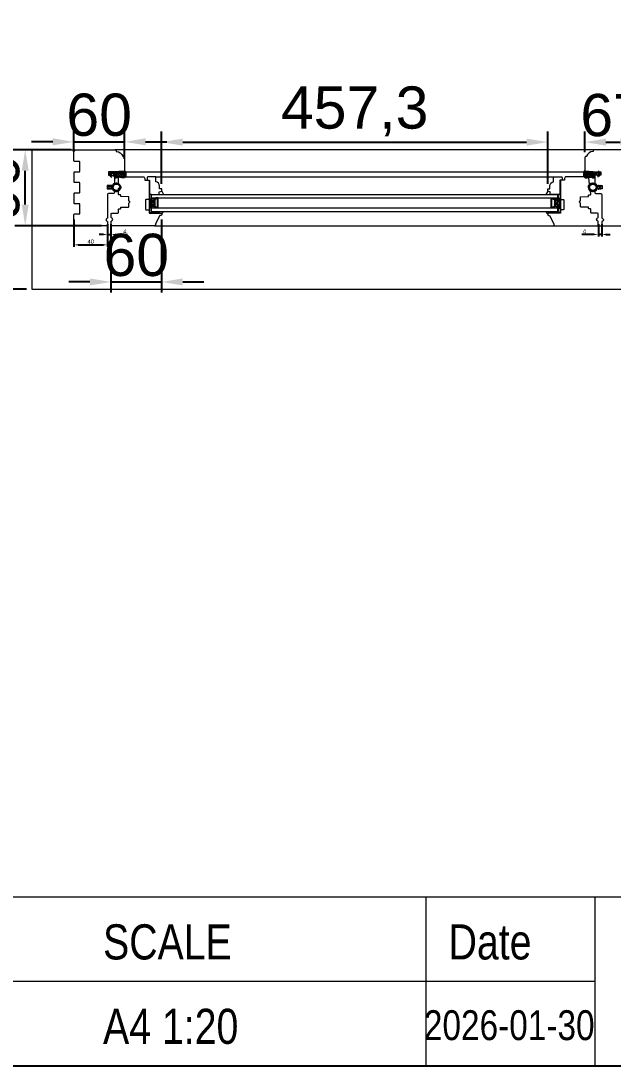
# Model space of a CAD drawing. Header units: millimetres. Extents: x 0 to 182016, y 11 to 3710.
# Drawn here: x 178362 to 179064, y 11 to 1249 of the extents above; entities that cross this region are included whole.
import ezdxf

# ---------------------------------------------------------------- set-up
doc = ezdxf.new("R2010")
doc.units = ezdxf.units.MM
for name, color, linetype, lineweight in [('Matmenys', 10, 'Continuous', 20), ('OTHER', 251, 'Continuous', 13), ('Stakta', 7, 'Continuous', 25), ('Testinės profilio linijos', 7, 'Continuous', 5)]:
    doc.layers.add(name, color=color, linetype=linetype, lineweight=lineweight)
doc.styles.get("Standard").update_dxf_attribs({"font": 'arial.ttf'})
doc.dimstyles.new('2', dxfattribs={"dimscale": 2, "dimtxt": 2.5, "dimasz": 2.5, "dimexe": 1.25, "dimexo": 0.625, "dimtad": 1, "dimtxsty": 'Standard', "dimcen": 2.5, "dimadec": 0, "dimazin": 0, "dimtfac": 1, "dimtmove": 0, "dimatfit": 3, "dimfxl": 1, "dimarcsym": 0})
doc.dimstyles.new('Padidinti matmenys', dxfattribs={"dimscale": 10, "dimtxt": 5, "dimasz": 2.5, "dimexe": 1.25, "dimexo": 0.625, "dimtad": 1, "dimdec": 1, "dimtxsty": 'Standard', "dimcen": 2.5, "dimadec": 0, "dimazin": 0, "dimtfac": 1, "dimtdec": 1, "dimtmove": 0, "dimatfit": 3, "dimfxl": 1, "dimarcsym": 0})

# ---------------------------------------------------------------- blocks, each defined once
blk = doc.blocks.new('Date')
at = {"lineweight": 0, "width": 0.8}
blk.add_text('2026-01-30', height=35.38, dxfattribs=at).set_placement((4937.1, 20113.7))
blk = doc.blocks.new('*D1563')
at = {"layer": 'Defpoints', "color": 0, "transparency": 16777216}
for p in [(178425.1, 1014.8), (178465.1, 1009.3), (178465.1, 983.6)]:
    blk.add_point(p, dxfattribs=at)
at = {"layer": 'Matmenys', "color": 0, "lineweight": -2, "transparency": 16777216}
for p, q in [((178425.1, 1013.5), (178425.1, 981.1)), ((178465.1, 1008), (178465.1, 981.1)), ((178430.1, 983.6), (178460.1, 983.6))]:
    blk.add_line(p, q, dxfattribs=at)
at = {"layer": 'Matmenys', "color": 0, "transparency": 16777216}
for points in [[(178430.1, 984.4), (178430.1, 982.8), (178425.1, 983.6)], [(178460.1, 984.4), (178460.1, 982.8), (178465.1, 983.6)]]:
    blk.add_solid(points, dxfattribs=at)
at = {"layer": 'Matmenys', "color": 0, "lineweight": 5, "transparency": 16777216, "insert": (178445.1, 987.4), "char_height": 5, "attachment_point": 5}
blk.add_mtext('40', dxfattribs=at)
blk = doc.blocks.new('*D1564')
at = {"color": 0, "lineweight": -2, "transparency": 16777216}
for p, q in [((178425.1, 1094), (178425.1, 1118.1)), ((178485.1, 1085.5), (178485.1, 1118.1)), ((178400.1, 1105.6), (178375.1, 1105.6)), ((178425.1, 1105.6), (178485.1, 1105.6)), ((178510.1, 1105.6), (178535.1, 1105.6))]:
    blk.add_line(p, q, dxfattribs=at)
at = {"color": 0, "transparency": 16777216}
for points in [[(178400.1, 1109.8), (178400.1, 1101.5), (178425.1, 1105.6)], [(178510.1, 1109.8), (178510.1, 1101.5), (178485.1, 1105.6)]]:
    blk.add_solid(points, dxfattribs=at)
at = {"layer": 'Defpoints', "color": 0, "transparency": 16777216}
for p in [(178485.1, 1105.6), (178425.1, 1087.8), (178485.1, 1079.3)]:
    blk.add_point(p, dxfattribs=at)
at = {"color": 0, "lineweight": 5, "transparency": 16777216, "insert": (178455.1, 1137.4), "char_height": 50, "attachment_point": 5}
blk.add_mtext('60', dxfattribs=at)
blk = doc.blocks.new('*D1565')
at = {"color": 0, "lineweight": -2, "transparency": 16777216}
for p, q in [((178469.1, 1003.3), (178469.1, 927.2)), ((178529.1, 1013.5), (178529.1, 927.2)), ((178444.1, 939.7), (178419.1, 939.7)), ((178469.1, 939.7), (178529.1, 939.7)), ((178554.1, 939.7), (178579.1, 939.7))]:
    blk.add_line(p, q, dxfattribs=at)
at = {"color": 0, "transparency": 16777216}
for points in [[(178444.1, 943.8), (178444.1, 935.5), (178469.1, 939.7)], [(178554.1, 943.8), (178554.1, 935.5), (178529.1, 939.7)]]:
    blk.add_solid(points, dxfattribs=at)
at = {"layer": 'Defpoints', "color": 0, "transparency": 16777216}
for p in [(178529.1, 1019.8), (178469.1, 1009.5), (178529.1, 939.7)]:
    blk.add_point(p, dxfattribs=at)
at = {"color": 0, "lineweight": 5, "transparency": 16777216, "insert": (178499.1, 971.4), "char_height": 50, "attachment_point": 5}
blk.add_mtext('60', dxfattribs=at)
blk = doc.blocks.new('*D1566')
at = {"color": 0, "lineweight": -2, "transparency": 16777216}
for p, q in [((178421.9, 1096.3), (178355, 1096.3)), ((178367.5, 1031.3), (178367.5, 1071.3)), ((178457.9, 1006.3), (178355, 1006.3))]:
    blk.add_line(p, q, dxfattribs=at)
at = {"color": 0, "transparency": 16777216}
for points in [[(178363.4, 1071.3), (178371.7, 1071.3), (178367.5, 1096.3)], [(178363.4, 1031.3), (178371.7, 1031.3), (178367.5, 1006.3)]]:
    blk.add_solid(points, dxfattribs=at)
at = {"layer": 'Defpoints', "color": 0, "transparency": 16777216}
for p in [(178367.5, 1096.3), (178428.1, 1096.3), (178464.1, 1006.3)]:
    blk.add_point(p, dxfattribs=at)
at = {"color": 0, "lineweight": 5, "transparency": 16777216, "insert": (178335.8, 1051.3), "char_height": 50, "attachment_point": 5, "rotation": 90}
blk.add_mtext('90', dxfattribs=at)
blk = doc.blocks.new('*D1567')
at = {"layer": 'Defpoints', "color": 0, "transparency": 16777216}
for p in [(178465.1, 1009.3), (178469.1, 1009.5), (178469.1, 995.9)]:
    blk.add_point(p, dxfattribs=at)
at = {"layer": 'Matmenys', "color": 0, "lineweight": -2, "transparency": 16777216}
for p, q in [((178465.1, 1008), (178465.1, 993.4)), ((178469.1, 1008.3), (178469.1, 993.4)), ((178460.1, 995.9), (178455.1, 995.9)), ((178465.1, 995.9), (178469.1, 995.9)), ((178474.1, 995.9), (178488.5, 995.9))]:
    blk.add_line(p, q, dxfattribs=at)
at = {"layer": 'Matmenys', "color": 0, "transparency": 16777216}
for points in [[(178460.1, 996.7), (178460.1, 995), (178465.1, 995.9)], [(178474.1, 996.7), (178474.1, 995), (178469.1, 995.9)]]:
    blk.add_solid(points, dxfattribs=at)
at = {"layer": 'Matmenys', "color": 0, "lineweight": 5, "transparency": 16777216, "insert": (178485.6, 999.6), "char_height": 5, "attachment_point": 5}
blk.add_mtext('4', dxfattribs=at)
blk = doc.blocks.new('*D2014')
at = {"color": 0, "lineweight": -2, "transparency": 16777216}
for p, q in [((178368.9, 1096.3), (178288.1, 1096.3)), ((178300.6, 1071.3), (178300.6, 956.3)), ((178368.9, 931.3), (178288.1, 931.3))]:
    blk.add_line(p, q, dxfattribs=at)
at = {"color": 0, "transparency": 16777216}
for points in [[(178296.5, 1071.3), (178304.8, 1071.3), (178300.6, 1096.3)], [(178296.5, 956.3), (178304.8, 956.3), (178300.6, 931.3)]]:
    blk.add_solid(points, dxfattribs=at)
at = {"layer": 'Defpoints', "color": 0, "transparency": 16777216}
for p in [(178375.1, 1096.3), (178300.6, 931.3), (178375.1, 931.3)]:
    blk.add_point(p, dxfattribs=at)
at = {"color": 0, "lineweight": 5, "transparency": 16777216, "insert": (178268.9, 1013.8), "char_height": 50, "attachment_point": 5, "rotation": 90}
blk.add_mtext('165', dxfattribs=at)
blk = doc.blocks.new('*D1457')
at = {"layer": 'Defpoints', "color": 0, "transparency": 16777216}
for p in [(179046.5, 1009.3), (179050.5, 1009.3), (179050.5, 995.9)]:
    blk.add_point(p, dxfattribs=at)
at = {"layer": 'Matmenys', "color": 0, "lineweight": -2, "transparency": 16777216}
for p, q in [((179046.5, 1008), (179046.5, 993.4)), ((179050.5, 1008), (179050.5, 993.4)), ((179041.5, 995.9), (179027.1, 995.9)), ((179050.5, 995.9), (179046.5, 995.9)), ((179055.5, 995.9), (179060.5, 995.9))]:
    blk.add_line(p, q, dxfattribs=at)
at = {"layer": 'Matmenys', "color": 0, "transparency": 16777216}
for points in [[(179041.5, 996.8), (179041.5, 995.1), (179046.5, 995.9)], [(179055.5, 996.8), (179055.5, 995.1), (179050.5, 995.9)]]:
    blk.add_solid(points, dxfattribs=at)
at = {"layer": 'Matmenys', "color": 0, "transparency": 16777216, "insert": (179030, 999.7), "char_height": 5, "attachment_point": 5}
blk.add_mtext('4', dxfattribs=at)
blk = doc.blocks.new('*D1468')
at = {"color": 0, "lineweight": -2, "transparency": 16777216}
for p, q in [((178529.1, 1056), (178529.1, 1117.8)), ((178986.5, 1056), (178986.5, 1117.8)), ((178554.1, 1105.3), (178961.5, 1105.3))]:
    blk.add_line(p, q, dxfattribs=at)
at = {"color": 0, "transparency": 16777216}
for points in [[(178554.1, 1109.4), (178554.1, 1101.1), (178529.1, 1105.3)], [(178961.5, 1109.4), (178961.5, 1101.1), (178986.5, 1105.3)]]:
    blk.add_solid(points, dxfattribs=at)
at = {"layer": 'Defpoints', "color": 0, "transparency": 16777216}
for p in [(178986.5, 1105.3), (178529.1, 1049.8), (178986.5, 1049.8)]:
    blk.add_point(p, dxfattribs=at)
at = {"color": 0, "lineweight": 5, "transparency": 16777216, "insert": (178757.8, 1141.6), "char_height": 50, "attachment_point": 5}
blk.add_mtext('457,3', dxfattribs=at)
blk = doc.blocks.new('*D2016')
at = {"color": 0, "lineweight": -2, "transparency": 16777216}
for p, q in [((179030.5, 1093.5), (179030.5, 1117.8)), ((179097.5, 1093.5), (179097.5, 1117.8)), ((179055.5, 1105.3), (179072.5, 1105.3))]:
    blk.add_line(p, q, dxfattribs=at)
at = {"color": 0, "transparency": 16777216}
for points in [[(179055.5, 1109.4), (179055.5, 1101.1), (179030.5, 1105.3)], [(179072.5, 1109.4), (179072.5, 1101.1), (179097.5, 1105.3)]]:
    blk.add_solid(points, dxfattribs=at)
at = {"layer": 'Defpoints', "color": 0, "transparency": 16777216}
for p in [(179097.5, 1105.3), (179030.5, 1087.3), (179097.5, 1087.3)]:
    blk.add_point(p, dxfattribs=at)
at = {"color": 0, "lineweight": 5, "transparency": 16777216, "insert": (179064, 1137), "char_height": 50, "attachment_point": 5}
blk.add_mtext('67', dxfattribs=at)

msp = doc.modelspace()

# ---------------------------------------------------------------- hatches: boundary and pattern name
at = {"lineweight": 0}
h = msp.add_hatch(dxfattribs=at)
h.set_pattern_fill('HEX', color=256, scale=0.25, angle=90, style=0)
h.set_pattern_definition([(90, (160169.8737, -11880.139), (1.374815, -4e-16), [0.79375, -1.5875]), (330, (160169.8737, -11880.139), (-0.6874075, -1.190624716), [0.79375, -1.5875]), (30, (160169.8737, -11879.3452), (0.6874075, -1.190624716), [0.79375, -1.5875])])
h.paths.add_polyline_path([(178517.1447458, 1027.2693536), (178522.1447458, 1027.2693536), (178520.1447458, 1029.2693536), (178520.1447458, 1037.2693536), (178522.1447458, 1039.2693536), (178517.1447458, 1039.2700626)])
h = msp.add_hatch(dxfattribs=at)
h.set_pattern_fill('JIS_WOOD', color=256, angle=90, style=0)
h.set_pattern_definition([(45, (160169.8737, -11880.13894), (0.5, -0.5), [])])
h.paths.add_polyline_path([(178520.1447458, 1037.2693536), (178520.1447458, 1029.2693536), (178522.1447458, 1027.2693536), (178525.1447458, 1027.2693536), (178525.1624792, 1039.3059361), (178522.1447458, 1039.2693536)])
h.paths.add_polyline_path([(178521.1447458, 1029.6835671), (178521.1447458, 1036.85514), (178522.5589594, 1038.2693536), (178524.1447458, 1038.2693536), (178524.1447458, 1028.2693536), (178522.5589594, 1028.2693536)], flags=16)
h = msp.add_hatch(dxfattribs=at)
h.set_pattern_fill('JIS_WOOD', color=256, angle=90, style=0)
h.set_pattern_definition([(45, (160247.6959, -11880.13894), (0.5, -0.5), [])])
h.paths.add_polyline_path([(178995.4669759, 1037.2693536), (178995.4669759, 1029.2693536), (178993.4669759, 1027.2693536), (178990.4669759, 1027.2693536), (178990.4492425, 1039.3059361), (178993.4669759, 1039.2693536)])
h.paths.add_polyline_path([(178994.4669759, 1029.6835671), (178994.4669759, 1036.85514), (178993.0527623, 1038.2693536), (178991.4669759, 1038.2693536), (178991.4669759, 1028.2693536), (178993.0527623, 1028.2693536)], flags=16)
h = msp.add_hatch(dxfattribs=at)
h.set_pattern_fill('HEX', color=256, scale=0.25, angle=90, style=0)
h.set_pattern_definition([(90, (160247.6959, -11880.139), (1.374815, -4e-16), [0.79375, -1.5875]), (330, (160247.6959, -11880.139), (-0.6874075, -1.190624716), [0.79375, -1.5875]), (30, (160247.6959, -11879.3452), (0.6874075, -1.190624716), [0.79375, -1.5875])])
h.paths.add_polyline_path([(178998.4669759, 1027.2693536), (178993.4669759, 1027.2693536), (178995.4669759, 1029.2693536), (178995.4669759, 1037.2693536), (178993.4669759, 1039.2693536), (178998.4669759, 1039.2700626)])
at = {"lineweight": 0, "ltscale": 0.5}
h = msp.add_hatch(dxfattribs=at)
h.set_pattern_fill('ANSI37', color=256, scale=0.5, angle=90, style=0)
h.set_pattern_definition([(135, (178513.6447, 1021.27), (-1.12253, -1.12253), []), (225, (178513.6447, 1021.27), (1.12253, -1.12253), [])])
h.paths.add_polyline_path([(178526.1447458, 1023.2700626), (178517.1447458, 1023.2700626), (178517.1447458, 1021.2700626), (178526.1447458, 1021.2700626)])
h = msp.add_hatch(dxfattribs=at)
h.set_pattern_fill('ANSI37', color=256, scale=0.5, angle=90, style=0)
h.set_pattern_definition([(135, (178591.4669, 1021.27), (-1.122532, -1.122532), []), (225, (178591.4669, 1021.27), (1.122532, -1.122532), [])])
h.paths.add_polyline_path([(178989.4669759, 1023.2700626), (178998.4669759, 1023.2700626), (178998.4669759, 1021.2700626), (178989.4669759, 1021.2700626)])
at = {"layer": 'Matmenys'}
h = msp.add_hatch(dxfattribs=at)
h.set_pattern_fill('ANSI37', color=252, scale=0.5, angle=-180, style=0)
h.set_pattern_definition([(225, (22556.155, -1098412.4219), (1.1225320151, -1.1225320151), []), (315, (22556.155, -1098412.4219), (1.1225320151, 1.1225320151), [])])
edge = h.paths.add_edge_path()
edge.add_arc((178483.230594, 1069.3897924), 0.1, 363.5893456117, 453.5893456117, ccw=False)
edge.add_line((178483.3303978, 1069.3960529), (178483.427481, 1067.8483672))
edge.add_arc((178483.6769906, 1067.8640184), 0.25, 183.5893456117, 363.5893456117)
edge.add_line((178483.9265002, 1067.8796697), (178483.7981145, 1069.9263746))
edge.add_arc((178483.6983107, 1069.9201141), 0.1, 363.5893456117, 453.589345619)
edge.add_line((178483.6920502, 1070.0199179), (178483.6873053, 1070.0955609))
edge.add_line((178483.6873053, 1070.0955609), (178485.6691062, 1070.2198753))
edge.add_spline(control_points=[(178485.6691062, 1070.2198753), (178485.7482647, 1070.208073), (178485.8182563, 1070.1968974), (178485.9020071, 1070.1751035), (178485.9255714, 1070.1657177), (178485.9494545, 1070.1530228), (178485.9575141, 1070.1467736), (178485.9820019, 1070.1211848), (178486.0008948, 1070.0919477), (178486.0345981, 1069.987628), (178486.0477201, 1069.9146957), (178486.0674222, 1069.6617127), (178486.0569239, 1069.4478786), (178486.0375957, 1069.0054001), (178486.0331204, 1068.7860713), (178486.0320442, 1068.3661804), (178486.0350762, 1068.1630942), (178486.0477866, 1067.5728869), (178486.060963, 1067.2048368), (178486.0607013, 1066.4516554), (178486.042205, 1066.0749055), (178485.9390187, 1065.4818011), (178485.8791246, 1065.2542301), (178485.726089, 1064.8571289), (178485.6433396, 1064.6853412), (178485.4393395, 1064.3441735), (178485.3192246, 1064.1779708), (178485.0517795, 1063.8868111), (178484.9041059, 1063.7632311), (178484.6229213, 1063.6035123), (178484.4876251, 1063.5559584), (178484.1863263, 1063.4963534), (178484.0227263, 1063.4856501), (178483.4381295, 1063.499394), (178482.9742139, 1063.5941482), (178482.0817178, 1063.7658905), (178481.6546375, 1063.8495851), (178480.5762889, 1064.0607714), (178479.9182383, 1064.1945055), (178478.9251364, 1064.3194315), (178478.6215353, 1064.3499253), (178477.9994916, 1064.3742608), (178477.6835876, 1064.36672), (178477.1343794, 1064.2818357), (178476.8982959, 1064.220497), (178476.4976445, 1064.0480367), (178476.339012, 1063.9531882), (178476.0403532, 1063.7689199), (178475.898896, 1063.6790624), (178475.5971131, 1063.5229793), (178475.4320604, 1063.4530091), (178475.0669387, 1063.3332779), (178474.8659886, 1063.2902754), (178474.5265719, 1063.2663767), (178474.3845865, 1063.2795825), (178474.1893658, 1063.3396217), (178474.124038, 1063.3763619), (178473.9973146, 1063.484911), (178473.9381368, 1063.5569772), (178473.7810592, 1063.8210648), (178473.6995595, 1064.0621731), (178473.5829422, 1064.612584), (178473.5464107, 1064.9207791), (178473.4931393, 1065.516997), (178473.4739168, 1065.8045479), (178473.4305574, 1066.3350378), (178473.4084212, 1066.5832963), (178473.3722068, 1066.9880986), (178473.3581204, 1067.1455019), (178473.3299983, 1067.4694343), (178473.3149622, 1067.6477515), (178473.2466773, 1067.9506186), (178473.2110422, 1068.0684406), (178473.1154455, 1068.2809194), (178473.0622985, 1068.3748342), (178472.9436578, 1068.5200279), (178472.8880356, 1068.575046), (178472.7642684, 1068.664138), (178472.7006413, 1068.6970174), (178472.5817773, 1068.7451856), (178472.5247002, 1068.7620668), (178472.4241198, 1068.7880107), (178472.3797242, 1068.7977283), (178472.3387279, 1068.8067642)], knot_values=[0, 0, 0, 0, 0.2245066002, 0.2245066002, 0.377043448, 0.377043448, 0.5295802957, 0.5295802957, 0.8082977366, 0.8082977366, 1.0870151774, 1.0870151774, 1.6244414062, 1.6244414062, 2.161867635, 2.161867635, 2.6992938638, 2.6992938638, 3.7741463214, 3.7741463214, 5.0334406395, 5.0334406395, 5.8656302806, 5.8656302806, 6.5060139406, 6.5060139406, 7.1463976006, 7.1463976006, 7.7996240151, 7.7996240151, 8.3563201169, 8.3563201169, 8.9130162187, 8.9130162187, 10.239934143, 10.239934143, 11.5668520673, 11.5668520673, 13.5970761059, 13.5970761059, 14.4582175179, 14.4582175179, 15.3193589298, 15.3193589298, 15.9856015553, 15.9856015553, 16.5061017172, 16.5061017172, 17.0266018791, 17.0266018791, 17.547102041, 17.547102041, 18.1672448488, 18.1672448488, 18.7176261004, 18.7176261004, 19.1465766047, 19.1465766047, 19.5755271091, 19.5755271091, 20.3898249977, 20.3898249977, 21.2041228863, 21.2041228863, 21.9655448497, 21.9655448497, 22.7269668131, 22.7269668131, 23.2229068178, 23.2229068178, 23.7188468224, 23.7188468224, 24.0184411081, 24.0184411081, 24.2549295987, 24.2549295987, 24.4119994701, 24.4119994701, 24.5501072405, 24.5501072405, 24.6882150108, 24.6882150108, 24.8099116426, 24.8099116426, 24.8099116426, 24.8099116426], degree=3, periodic=0)
edge.add_line((178472.3387279, 1068.8067642), (178483.2243335, 1069.4895963))
h = msp.add_hatch(dxfattribs=at)
h.set_pattern_fill('ANSI37', color=252, scale=0.5, angle=-93.5893456117, style=0)
h.set_pattern_definition([(311.4106544, (175465.4415, -271123.7306), (1.190606082, 1.0500540025), []), (41.4106544, (175465.4415, -271123.7306), (-1.0500540025, 1.190606082), [])])
edge = h.paths.add_edge_path()
edge.add_arc((179032.39286, 1069.5756389), 0.1, 86.4106543883, 176.4106543883)
edge.add_line((179032.2930562, 1069.5818994), (179032.195973, 1068.0342137))
edge.add_arc((179031.9464634, 1068.0498649), 0.25, 176.4106543883, 356.4106543883, ccw=False)
edge.add_line((179031.6969538, 1068.0655161), (179031.8253394, 1070.1122211))
edge.add_arc((179031.9251433, 1070.1059606), 0.1, 86.410654381, 176.4106543883, ccw=False)
edge.add_line((179031.9314038, 1070.2057644), (179031.9361487, 1070.2814074))
edge.add_line((179031.9361487, 1070.2814074), (179029.9543478, 1070.4057218))
edge.add_spline(control_points=[(179029.9543478, 1070.4057218), (179029.8751893, 1070.3939194), (179029.8051977, 1070.3827439), (179029.7214469, 1070.36095), (179029.6978826, 1070.3515642), (179029.6739995, 1070.3388693), (179029.6659399, 1070.33262), (179029.6414521, 1070.3070312), (179029.6225592, 1070.2777942), (179029.5888559, 1070.1734744), (179029.5757339, 1070.1005422), (179029.5560318, 1069.8475592), (179029.5665301, 1069.633725), (179029.5858583, 1069.1912466), (179029.5903336, 1068.9719177), (179029.5914098, 1068.5520268), (179029.5883778, 1068.3489407), (179029.5756674, 1067.7587334), (179029.562491, 1067.3906833), (179029.5627526, 1066.6375018), (179029.581249, 1066.260752), (179029.6844353, 1065.6676475), (179029.7443293, 1065.4400766), (179029.897365, 1065.0429754), (179029.9801144, 1064.8711877), (179030.1841145, 1064.53002), (179030.3042293, 1064.3638173), (179030.5716744, 1064.0726576), (179030.7193481, 1063.9490775), (179031.0005327, 1063.7893588), (179031.1358289, 1063.7418049), (179031.4371277, 1063.6821999), (179031.6007277, 1063.6714966), (179032.1853245, 1063.6852405), (179032.6492401, 1063.7799947), (179033.5417362, 1063.951737), (179033.9688165, 1064.0354315), (179035.0471651, 1064.2466179), (179035.7052157, 1064.3803519), (179036.6983176, 1064.5052779), (179037.0019187, 1064.5357718), (179037.6239624, 1064.5601072), (179037.9398664, 1064.5525665), (179038.4890746, 1064.4676822), (179038.7251581, 1064.4063435), (179039.1258095, 1064.2338832), (179039.284442, 1064.1390347), (179039.5831008, 1063.9547663), (179039.724558, 1063.8649088), (179040.0263409, 1063.7088257), (179040.1913936, 1063.6388556), (179040.5565153, 1063.5191244), (179040.7574654, 1063.4761219), (179041.0968821, 1063.4522232), (179041.2388675, 1063.465429), (179041.4340882, 1063.5254682), (179041.499416, 1063.5622084), (179041.6261394, 1063.6707575), (179041.6853172, 1063.7428237), (179041.8423948, 1064.0069113), (179041.9238944, 1064.2480195), (179042.0405117, 1064.7984305), (179042.0770432, 1065.1066256), (179042.1303147, 1065.7028434), (179042.1495372, 1065.9903944), (179042.1928966, 1066.5208842), (179042.2150328, 1066.7691427), (179042.2512472, 1067.173945), (179042.2653336, 1067.3313484), (179042.2934557, 1067.6552807), (179042.3084917, 1067.833598), (179042.3767767, 1068.136465), (179042.4124118, 1068.254287), (179042.5080085, 1068.4667658), (179042.5611555, 1068.5606806), (179042.6797962, 1068.7058744), (179042.7354184, 1068.7608925), (179042.8591856, 1068.8499844), (179042.9228127, 1068.8828638), (179043.0416767, 1068.931032), (179043.0987538, 1068.9479133), (179043.1993342, 1068.9738572), (179043.2437297, 1068.9835748), (179043.284726, 1068.9926107)], knot_values=[0, 0, 0, 0, 0.2245066002, 0.2245066002, 0.377043448, 0.377043448, 0.5295802957, 0.5295802957, 0.8082977366, 0.8082977366, 1.0870151774, 1.0870151774, 1.6244414062, 1.6244414062, 2.161867635, 2.161867635, 2.6992938638, 2.6992938638, 3.7741463214, 3.7741463214, 5.0334406395, 5.0334406395, 5.8656302806, 5.8656302806, 6.5060139406, 6.5060139406, 7.1463976006, 7.1463976006, 7.7996240151, 7.7996240151, 8.3563201169, 8.3563201169, 8.9130162187, 8.9130162187, 10.239934143, 10.239934143, 11.5668520673, 11.5668520673, 13.5970761059, 13.5970761059, 14.4582175179, 14.4582175179, 15.3193589298, 15.3193589298, 15.9856015553, 15.9856015553, 16.5061017172, 16.5061017172, 17.0266018791, 17.0266018791, 17.547102041, 17.547102041, 18.1672448488, 18.1672448488, 18.7176261004, 18.7176261004, 19.1465766047, 19.1465766047, 19.5755271091, 19.5755271091, 20.3898249977, 20.3898249977, 21.2041228863, 21.2041228863, 21.9655448497, 21.9655448497, 22.7269668131, 22.7269668131, 23.2229068178, 23.2229068178, 23.7188468224, 23.7188468224, 24.0184411081, 24.0184411081, 24.2549295987, 24.2549295987, 24.4119994701, 24.4119994701, 24.5501072405, 24.5501072405, 24.6882150108, 24.6882150108, 24.8099116426, 24.8099116426, 24.8099116426, 24.8099116426], degree=3, periodic=0)
edge.add_line((179043.284726, 1068.9926107), (179032.3991205, 1069.6754428))

# ---------------------------------------------------------------- linework, layer by layer
at = {"lineweight": 5}
for p, q in [((178375.1447455, 1096.2700626), (178375.1447455, 931.2700626)), ((178375.1447455, 1096.2700626), (178428.1447458, 1096.2700626)), ((178375.1447455, 931.2700626), (180365.1114365, 931.2700626))]:
    msp.add_line(p, q, dxfattribs=at)
for p, q in [((178468.7368589, 1070.0836425), (178467.7065176, 1069.0171778)), ((178467.7065176, 1069.0171778), (178467.7378201, 1068.5181586)), ((178467.7378201, 1068.5181586), (178467.885106, 1068.5273975)), ((178467.885106, 1068.5273975), (178468.8685525, 1064.1803071)), ((178468.3905684, 1068.5591042), (178483.2243335, 1069.4895963)), ((178468.3905684, 1068.5591042), (178468.6277632, 1067.510641)), ((178469.4844996, 1070.1305405), (178468.4337863, 1069.0627979)), ((178468.4337863, 1069.0627979), (178483.6920502, 1070.0199179)), ((178468.6277632, 1067.510641), (178469.1154392, 1067.6209684)), ((178468.7368589, 1070.0836425), (178469.4844996, 1070.1305405)), ((178469.1154392, 1067.6209684), (178469.8439044, 1064.4009619)), ((178483.3303978, 1069.3960529), (178483.427481, 1067.8483672)), ((178483.6920502, 1070.0199179), (178483.6873053, 1070.0955609)), ((178483.7981145, 1069.9263746), (178483.9265002, 1067.8796697)), ((179031.8253394, 1070.1122211), (179031.6969538, 1068.0655161)), ((179031.9314038, 1070.2057644), (179031.9361487, 1070.2814074)), ((179047.1896677, 1069.2486443), (179031.9314038, 1070.2057644)), ((179032.2930562, 1069.5818994), (179032.195973, 1068.0342137)), ((179047.2328856, 1068.7449506), (179032.3991205, 1069.6754428)), ((179046.5080148, 1067.8068149), (179045.7795495, 1064.5868084)), ((179046.8865951, 1070.2694889), (179046.1389544, 1070.3163869)), ((179046.1389544, 1070.3163869), (179047.1896677, 1069.2486443)), ((179046.9956907, 1067.6964875), (179046.5080148, 1067.8068149)), ((179047.738348, 1068.713244), (179046.7549015, 1064.3661535)), ((179046.8865951, 1070.2694889), (179047.9169364, 1069.2030243)), ((179047.2328856, 1068.7449506), (179046.9956907, 1067.6964875)), ((179047.8856339, 1068.7040051), (179047.738348, 1068.713244)), ((179047.9169364, 1069.2030243), (179047.8856339, 1068.7040051)), ((178468.8685525, 1064.1803071), (178469.8439044, 1064.4009619)), ((179046.7549015, 1064.3661535), (179045.7795495, 1064.5868084))]:
    msp.add_line(p, q)
at = {"color": 1}
for p, q in [((178485.7133464, 1070.5165954), (178470.388531, 1069.5553007)), ((178485.6691062, 1070.2198753), (178470.4341614, 1069.264218)), ((178472.2741551, 1068.5137961), (178470.5137039, 1068.4033665)), ((179029.9101076, 1070.7024418), (179045.234923, 1069.7411471)), ((179029.9543478, 1070.4057218), (179045.1892926, 1069.4500645)), ((179043.3492989, 1068.6996425), (179045.1097501, 1068.589213))]:
    msp.add_line(p, q, dxfattribs=at)
at = {"lineweight": 9}
for p, q in [((178522.1447458, 1064.2700626), (178993.4669759, 1064.2700626)), ((178517.1448309, 1043.2700626), (178998.4668908, 1043.2700626)), ((178517.1448309, 1039.2700626), (178998.4668908, 1039.2700626)), ((178517.1448309, 1027.2700626), (178998.4668908, 1027.2700626)), ((178517.1448309, 1023.2700626), (178998.4668908, 1023.2700626))]:
    msp.add_line(p, q, dxfattribs=at)
at = {"lineweight": 0}
for p, q in [((178517.1447458, 1043.2693536), (178514.1447458, 1022.2693536)), ((178514.1447458, 1043.2693536), (178517.1447458, 1022.2693536)), ((178529.1447458, 1047.2700626), (178531.4314109, 1043.2700626)), ((178986.4669759, 1047.2700626), (178984.1803108, 1043.2700626)), ((178998.4669759, 1043.2693536), (179001.4669759, 1022.2693536)), ((179001.4669759, 1043.2693536), (178998.4669759, 1022.2693536)), ((178526.1447458, 1021.2700626), (178526.1447458, 1023.2700626)), ((178529.1447458, 1020.2700626), (178531.4314109, 1023.2700626)), ((178986.4669759, 1020.2700626), (178984.1803108, 1023.2700626)), ((178989.4669759, 1021.2700626), (178989.4669759, 1023.2700626)), ((178998.4669759, 1021.2700626), (178998.4669759, 1024.2700626)), ((182015.8067866, 210.9357406), (178315.3465022, 210.9357406)), ((178842.2881394, 210.9357406), (178842.2881394, 10.9108603)), ((179042.3130196, 210.9357406), (179042.3130196, 10.9108603)), ((179042.3130196, 110.9233004), (178315.3465022, 110.9233004))]:
    msp.add_line(p, q, dxfattribs=at)
msp.add_lwpolyline([(182015.8067866, 3710.4502728), (182015.8067866, 10.9108603), (176516.4914438, 10.9108603), (176516.4914438, 3710.4502728)], close=True)
for points in [[(178522.1447458, 1058.2700626), (178522.1447458, 1064.2700626), (178513.1447458, 1064.2700626, 0.4142135624), (178512.1447458, 1063.2700626), (178512.1447458, 1060.2700626), (178514.6447458, 1060.2700626), (178514.6447458, 1043.2700626), (178526.1447458, 1043.2700626), (178526.1447458, 1046.2700626), (178529.1447458, 1047.2700626), (178529.1447458, 1049.7700626), (178526.6447458, 1049.7700626), (178526.6447458, 1053.2951254, 0.3851703882), (178522.1447458, 1058.2700626)], [(178993.4669759, 1058.2700626), (178993.4669759, 1064.2700626), (179002.4669759, 1064.2700626, -0.4142135624), (179003.4669759, 1063.2700626), (179003.4669759, 1060.2700626), (179000.9669759, 1060.2700626), (179000.9669759, 1043.2700626), (178989.4669759, 1043.2700626), (178989.4669759, 1046.2700626), (178986.4669759, 1047.2700626), (178986.4669759, 1049.7700626), (178988.9669759, 1049.7700626), (178988.9669759, 1053.2951254, -0.3851703882), (178993.4669759, 1058.2700626)]]:
    msp.add_lwpolyline(points, format="xyb", dxfattribs=at)
for points in [[(178514.1447458, 1043.2693536), (178514.1447458, 1022.2693536), (178517.1447458, 1022.2693536), (178517.1447458, 1043.2693536)], [(179001.4669759, 1043.2693536), (179001.4669759, 1022.2693536), (178998.4669759, 1022.2693536), (178998.4669759, 1043.2693536)], [(178520.1447458, 1037.2693536), (178520.1447458, 1029.2693536), (178522.1447458, 1027.2693536), (178525.1447458, 1027.2693536), (178525.1447458, 1039.2693536), (178522.1447458, 1039.2693536)], [(178521.1447458, 1036.85514), (178521.1447458, 1029.6835671), (178522.5589594, 1028.2693536), (178524.1447458, 1028.2693536), (178524.1447458, 1038.2693536), (178522.5589594, 1038.2693536)], [(178995.4669759, 1037.2693536), (178995.4669759, 1029.2693536), (178993.4669759, 1027.2693536), (178990.4669759, 1027.2693536), (178990.4669759, 1039.2693536), (178993.4669759, 1039.2693536)], [(178994.4669759, 1036.85514), (178994.4669759, 1029.6835671), (178993.0527623, 1028.2693536), (178991.4669759, 1028.2693536), (178991.4669759, 1038.2693536), (178993.0527623, 1038.2693536)]]:
    msp.add_lwpolyline(points, close=True, dxfattribs=at)
at = {"color": 18, "linetype": 'ByBlock', "true_color": 0x000000}
for centre, radius in [((178475.53726, 1051.7689971), 4.85), ((178475.53726, 1051.7689971), 4.25), ((179039.9844748, 1051.7602321), 4.85), ((179039.9844748, 1051.7602321), 4.25)]:
    msp.add_circle(centre, radius, dxfattribs=at)
for centre, radius, start, end in [((178483.230594, 1069.3897924), 0.1, 3.5893456092, 93.5893456125), ((178483.6769906, 1067.8640184), 0.25, 183.5893456092, 3.5893456092), ((178483.6983107, 1069.9201141), 0.1, 3.5893456092, 93.5893456125), ((179031.9464634, 1068.0498649), 0.25, 176.4106543908, 356.4106543908), ((179031.9251433, 1070.1059606), 0.1, 86.4106543875, 176.4106543908), ((179032.39286, 1069.5756389), 0.1, 86.4106543875, 176.4106543908)]:
    msp.add_arc(centre, radius, start, end)
at = {"color": 1}
for points in [[(178485.7133464, 1070.5165954), (178486.0748468, 1070.4260986), (178486.3443876, 1069.1522401), (178485.8559983, 1064.4598672), (178484.8128005, 1063.3698609), (178482.6493287, 1063.3512445), (178480.9512889, 1063.6816184), (178478.785848, 1064.0285347), (178476.7491263, 1063.829106), (178475.9208816, 1063.352937), (178474.0663414, 1063.0726736), (178473.1738955, 1065.7848522), (178473.046728, 1067.2637278), (178472.9287566, 1067.9509957), (178472.6265509, 1068.392881), (178472.2741551, 1068.5137961)], [(179029.9101076, 1070.7024418), (179029.5486072, 1070.6119451), (179029.2790663, 1069.3380866), (179029.7674557, 1064.6457136), (179030.8106535, 1063.5557074), (179032.9741253, 1063.537091), (179034.6721651, 1063.8674649), (179036.837606, 1064.2143812), (179038.8743277, 1064.0149525), (179039.7025724, 1063.5387835), (179041.5571126, 1063.2585201), (179042.4495585, 1065.9706986), (179042.576726, 1067.4495743), (179042.6946974, 1068.1368421), (179042.996903, 1068.5787275), (179043.3492989, 1068.6996425)]]:
    msp.add_spline(points, degree=3, dxfattribs=at)
for points in [[(178485.6691062, 1070.2198753), (178485.7482647, 1070.208073), (178485.8182563, 1070.1968974), (178485.9020071, 1070.1751035), (178485.9255714, 1070.1657177), (178485.9494545, 1070.1530228), (178485.9575141, 1070.1467736), (178485.9820019, 1070.1211848), (178486.0008948, 1070.0919477), (178486.0345981, 1069.987628), (178486.0477201, 1069.9146957), (178486.0674222, 1069.6617127), (178486.0569239, 1069.4478786), (178486.0375957, 1069.0054001), (178486.0331204, 1068.7860713), (178486.0320442, 1068.3661804), (178486.0350762, 1068.1630942), (178486.0477866, 1067.5728869), (178486.060963, 1067.2048368), (178486.0607013, 1066.4516554), (178486.042205, 1066.0749055), (178485.9390187, 1065.4818011), (178485.8791246, 1065.2542301), (178485.726089, 1064.8571289), (178485.6433396, 1064.6853412), (178485.4393395, 1064.3441735), (178485.3192246, 1064.1779708), (178485.0517795, 1063.8868111), (178484.9041059, 1063.7632311), (178484.6229213, 1063.6035123), (178484.4876251, 1063.5559584), (178484.1863263, 1063.4963534), (178484.0227263, 1063.4856501), (178483.4381295, 1063.499394), (178482.9742139, 1063.5941482), (178482.0817178, 1063.7658905), (178481.6546375, 1063.8495851), (178480.5762889, 1064.0607714), (178479.9182383, 1064.1945055), (178478.9251364, 1064.3194315), (178478.6215353, 1064.3499253), (178477.9994916, 1064.3742608), (178477.6835876, 1064.36672), (178477.1343794, 1064.2818357), (178476.8982959, 1064.220497), (178476.4976445, 1064.0480367), (178476.339012, 1063.9531882), (178476.0403532, 1063.7689199), (178475.898896, 1063.6790624), (178475.5971131, 1063.5229793), (178475.4320604, 1063.4530091), (178475.0669387, 1063.3332779), (178474.8659886, 1063.2902754), (178474.5265719, 1063.2663767), (178474.3845865, 1063.2795825), (178474.1893658, 1063.3396217), (178474.124038, 1063.3763619), (178473.9973146, 1063.484911), (178473.9381368, 1063.5569772), (178473.7810592, 1063.8210648), (178473.6995595, 1064.0621731), (178473.5829422, 1064.612584), (178473.5464107, 1064.9207791), (178473.4931393, 1065.516997), (178473.4739168, 1065.8045479), (178473.4305574, 1066.3350378), (178473.4084212, 1066.5832963), (178473.3722068, 1066.9880986), (178473.3581204, 1067.1455019), (178473.3299983, 1067.4694343), (178473.3149622, 1067.6477515), (178473.2466773, 1067.9506186), (178473.2110422, 1068.0684406), (178473.1154455, 1068.2809194), (178473.0622985, 1068.3748342), (178472.9436578, 1068.5200279), (178472.8880356, 1068.575046), (178472.7642684, 1068.664138), (178472.7006413, 1068.6970174), (178472.5817773, 1068.7451856), (178472.5247002, 1068.7620668), (178472.4241198, 1068.7880107), (178472.3797242, 1068.7977283), (178472.3387279, 1068.8067642)], [(179029.9543478, 1070.4057218), (179029.8751893, 1070.3939194), (179029.8051977, 1070.3827439), (179029.7214469, 1070.36095), (179029.6978826, 1070.3515642), (179029.6739995, 1070.3388693), (179029.6659399, 1070.33262), (179029.6414521, 1070.3070312), (179029.6225592, 1070.2777942), (179029.5888559, 1070.1734744), (179029.5757339, 1070.1005422), (179029.5560318, 1069.8475592), (179029.5665301, 1069.633725), (179029.5858583, 1069.1912466), (179029.5903336, 1068.9719177), (179029.5914098, 1068.5520268), (179029.5883778, 1068.3489407), (179029.5756674, 1067.7587334), (179029.562491, 1067.3906833), (179029.5627526, 1066.6375018), (179029.581249, 1066.260752), (179029.6844353, 1065.6676475), (179029.7443293, 1065.4400766), (179029.897365, 1065.0429754), (179029.9801144, 1064.8711877), (179030.1841145, 1064.53002), (179030.3042293, 1064.3638173), (179030.5716744, 1064.0726576), (179030.7193481, 1063.9490775), (179031.0005327, 1063.7893588), (179031.1358289, 1063.7418049), (179031.4371277, 1063.6821999), (179031.6007277, 1063.6714966), (179032.1853245, 1063.6852405), (179032.6492401, 1063.7799947), (179033.5417362, 1063.951737), (179033.9688165, 1064.0354315), (179035.0471651, 1064.2466179), (179035.7052157, 1064.3803519), (179036.6983176, 1064.5052779), (179037.0019187, 1064.5357718), (179037.6239624, 1064.5601072), (179037.9398664, 1064.5525665), (179038.4890746, 1064.4676822), (179038.7251581, 1064.4063435), (179039.1258095, 1064.2338832), (179039.284442, 1064.1390347), (179039.5831008, 1063.9547663), (179039.724558, 1063.8649088), (179040.0263409, 1063.7088257), (179040.1913936, 1063.6388556), (179040.5565153, 1063.5191244), (179040.7574654, 1063.4761219), (179041.0968821, 1063.4522232), (179041.2388675, 1063.465429), (179041.4340882, 1063.5254682), (179041.499416, 1063.5622084), (179041.6261394, 1063.6707575), (179041.6853172, 1063.7428237), (179041.8423948, 1064.0069113), (179041.9238944, 1064.2480195), (179042.0405117, 1064.7984305), (179042.0770432, 1065.1066256), (179042.1303147, 1065.7028434), (179042.1495372, 1065.9903944), (179042.1928966, 1066.5208842), (179042.2150328, 1066.7691427), (179042.2512472, 1067.173945), (179042.2653336, 1067.3313484), (179042.2934557, 1067.6552807), (179042.3084917, 1067.833598), (179042.3767767, 1068.136465), (179042.4124118, 1068.254287), (179042.5080085, 1068.4667658), (179042.5611555, 1068.5606806), (179042.6797962, 1068.7058744), (179042.7354184, 1068.7608925), (179042.8591856, 1068.8499844), (179042.9228127, 1068.8828638), (179043.0416767, 1068.931032), (179043.0987538, 1068.9479133), (179043.1993342, 1068.9738572), (179043.2437297, 1068.9835748), (179043.284726, 1068.9926107)]]:
    msp.add_open_spline(points, degree=3, knots=[0, 0, 0, 0, 0.2245066002, 0.2245066002, 0.377043448, 0.377043448, 0.5295802957, 0.5295802957, 0.8082977366, 0.8082977366, 1.0870151774, 1.0870151774, 1.6244414062, 1.6244414062, 2.161867635, 2.161867635, 2.6992938638, 2.6992938638, 3.7741463214, 3.7741463214, 5.0334406395, 5.0334406395, 5.8656302806, 5.8656302806, 6.5060139406, 6.5060139406, 7.1463976006, 7.1463976006, 7.7996240151, 7.7996240151, 8.3563201169, 8.3563201169, 8.9130162187, 8.9130162187, 10.239934143, 10.239934143, 11.5668520673, 11.5668520673, 13.5970761059, 13.5970761059, 14.4582175179, 14.4582175179, 15.3193589298, 15.3193589298, 15.9856015553, 15.9856015553, 16.5061017172, 16.5061017172, 17.0266018791, 17.0266018791, 17.547102041, 17.547102041, 18.1672448488, 18.1672448488, 18.7176261004, 18.7176261004, 19.1465766047, 19.1465766047, 19.5755271091, 19.5755271091, 20.3898249977, 20.3898249977, 21.2041228863, 21.2041228863, 21.9655448497, 21.9655448497, 22.7269668131, 22.7269668131, 23.2229068178, 23.2229068178, 23.7188468224, 23.7188468224, 24.0184411081, 24.0184411081, 24.2549295987, 24.2549295987, 24.4119994701, 24.4119994701, 24.5501072405, 24.5501072405, 24.6882150108, 24.6882150108, 24.8099116426, 24.8099116426, 24.8099116426, 24.8099116426], dxfattribs=at)
at = {"layer": 'OTHER'}
for points in [[(178470.7340501, 1051.1589709), (178469.3181413, 1051.1589709), (178469.3181413, 1049.5136895), (178468.7924591, 1049.5136895), (178468.0491181, 1051.1589709), (178467.2564985, 1051.1589709), (178467.2564985, 1049.5136895), (178467.0376077, 1049.5136895), (178465.5347265, 1051.7689971), (178467.0376077, 1054.0243046), (178467.2564985, 1054.0243046), (178467.2564985, 1052.3790232), (178468.0491181, 1052.3790232), (178468.7924591, 1054.0243046), (178469.3181413, 1054.0243046), (178469.3181413, 1052.3790232), (178470.7340501, 1052.3790232)], [(179044.7876847, 1051.150206), (179046.2035935, 1051.150206), (179046.2035935, 1049.5049246), (179046.7292756, 1049.5049246), (179047.4726166, 1051.150206), (179048.2652363, 1051.150206), (179048.2652363, 1049.5049246), (179048.4841271, 1049.5049246), (179049.9870083, 1051.7602321), (179048.4841271, 1054.0155397), (179048.2652363, 1054.0155397), (179048.2652363, 1052.3702583), (179047.4726166, 1052.3702583), (179046.7292756, 1054.0155397), (179046.2035935, 1054.0155397), (179046.2035935, 1052.3702583), (179044.7876847, 1052.3702583)]]:
    msp.add_lwpolyline(points, dxfattribs=at)
at = {"layer": 'Stakta', "color": 18, "lineweight": 5, "true_color": 0x000000}
for points in [[(178473.1447458, 1056.5734041, -0.2720281141), (178472.8881323, 1056.1366399, 0.164173551), (178470.7394211, 1053.7689971), (178464.6447458, 1053.7689971), (178464.6447458, 1049.7689971), (178470.7394211, 1049.7689971, 0.164173551), (178472.8881323, 1047.4013543, -0.2720281141), (178473.1447458, 1046.96459), (178473.1447458, 1045.3311888, -0.4116598905), (178472.1534723, 1044.3312268), (178466.1360193, 1044.2787133, 0.4116598905), (178465.1447458, 1043.2787514), (178465.1447458, 1015.7195524, -0.3563939587), (178464.7447458, 1015.2296544, 0.8164965809), (178464.7447458, 1011.3104708, -0.3563939587), (178465.1447458, 1010.8205729), (178465.1447458, 1007.7700626, -0.4142135624), (178463.6447458, 1006.2700626), (178428.1447455, 1006.2700626, -0.4142135624), (178425.1447455, 1009.2700626), (178425.1447455, 1019.2700626, -0.4142135624), (178426.1447455, 1020.2700626), (178431.6447455, 1020.2700626, 0.4142135624), (178432.1447455, 1020.7700626), (178432.1447455, 1031.7700626, 0.4142135624), (178431.6447455, 1032.2700626), (178426.3447455, 1032.2700626, -0.4142135624), (178425.3447455, 1033.2700626), (178425.3447455, 1044.2700626, -0.4142135624), (178426.3447455, 1045.2700626), (178431.6447455, 1045.2700626, 0.4142135624), (178432.1447455, 1045.7700626), (178432.1447455, 1056.7700626, 0.4142135624), (178431.6447455, 1057.2700626), (178426.3447455, 1057.2700626, -0.4142135624), (178425.3447455, 1058.2700626), (178425.3447455, 1069.2700626, -0.4142135624), (178426.3447455, 1070.2700626), (178431.6447455, 1070.2700626, 0.4142135624), (178432.1447455, 1070.7700626), (178432.1447455, 1081.7700626, 0.4142135624), (178431.6447455, 1082.2700626), (178426.1447455, 1082.2700626, -0.4142135624), (178425.1447455, 1083.2700626), (178425.1447455, 1093.2700626, -0.4142135624), (178428.1447455, 1096.2700626), (178474.1447458, 1096.2700626, -0.4142135624), (178475.1447458, 1095.2700626), (178475.1447458, 1094.5607359, 0.4001549105), (178475.4302804, 1094.2610849, -0.3090857966), (178483.0795911, 1088.4728017, 0.3199404334), (178483.3614142, 1088.2681718), (178484.1534723, 1088.2612596, -0.4116598905), (178485.1447458, 1087.2612977), (178485.1447458, 1071.3660962, -0.4116598905), (178484.1534723, 1070.3661343), (178474.1360193, 1070.2787133, 0.2023892741), (178473.4221887, 1069.9700626), (178466.1447458, 1069.9700626), (178466.1447458, 1065.9700626), (178473.1447458, 1065.9700626)], [(178480.6447458, 1026.6597692), (178480.6447458, 1027.7128909, -0.4091108014), (178481.1360196, 1028.2128147), (178489.8499815, 1028.3649175, 0.4091108014), (178490.1447458, 1028.6648718), (178490.1447458, 1032.6886918, -0.1989123674), (178490.2911924, 1033.0422452), (178491.5568778, 1034.3079306, 0.4142135624), (178491.5568778, 1034.7321946), (178490.2911924, 1035.9978801, -0.1989123674), (178490.1447458, 1036.3514335), (178490.1447458, 1040.3752534, 0.4091108014), (178489.8499815, 1040.6752077), (178481.1360196, 1040.8273105, -0.4091108014), (178480.6447458, 1041.3272344), (178480.6447458, 1042.380356, 0.4040262259), (178480.3552157, 1042.6801732), (178478.6272961, 1042.7405135, -0.4040262258), (178478.1447458, 1043.2402089), (178478.1447458, 1050.3205729, -0.3563939587), (178478.5447458, 1050.8104708, 0.8164965809), (178478.5447458, 1054.7296544, -0.3563939587), (178478.1447458, 1055.2195524), (178478.1447458, 1063.2700626, -0.4142135624), (178479.1447458, 1064.2700626), (178507.1447458, 1064.2700626, -0.4142135624), (178509.1447458, 1062.2700626), (178509.1447458, 1060.567456, 0.4116598905), (178509.4421278, 1060.2674674), (178513.6491091, 1060.2307536, -0.4116598905), (178514.1447458, 1059.7307727), (178514.1447458, 1037.8006257, -0.4116598905), (178513.6491091, 1037.3006447), (178510.4421278, 1037.2726578, 0.4116598905), (178510.1447458, 1036.9726692), (178510.1447458, 1025.567456, 0.4116598905), (178510.4421278, 1025.2674674), (178513.6491091, 1025.2394805, -0.4116598905), (178514.1447458, 1024.7394995), (178514.1447458, 1021.2700626), (178528.1447458, 1021.2700626, -0.4142135624), (178529.1447458, 1020.2700626), (178529.1447458, 1019.2788276, -0.4116598905), (178528.1534723, 1018.2788656), (178527.1447458, 1018.2700626), (178521.8861777, 1008.3801344, 0.1227845609), (178521.8276515, 1008.1453986), (178521.8276515, 1007.2700626, -0.4142135624), (178520.8276515, 1006.2700626), (178470.1447458, 1006.2700626, -0.4142135624), (178469.1447458, 1007.2700626), (178469.1447458, 1011.3205729, -0.3563939587), (178469.5447458, 1011.8104708, 0.8164965809), (178469.5447458, 1015.7296544, -0.3563939587), (178469.1447458, 1016.2195524), (178469.1447458, 1020.2002096, -0.4116598905), (178470.1360193, 1021.2001715), (178477.1534723, 1021.2614119, 0.4116598905), (178478.1447458, 1022.2613738), (178478.1447458, 1025.7998992, -0.4040361542), (178478.6272961, 1026.2996117), (178480.3552157, 1026.359952, 0.4040262258)], [(179046.0669759, 1011.8104708, -0.8164965809), (179046.0669759, 1015.7296544, 0.3563939587), (179046.4669759, 1016.2195524), (179046.4669759, 1020.2002096, 0.4116598905), (179045.4757024, 1021.2001715), (179038.4582494, 1021.2614119, -0.4116598905), (179037.4669759, 1022.2613738), (179037.4669759, 1025.7998992, 0.4040361542), (179036.9844256, 1026.2996117), (179035.256506, 1026.359952, -0.4040262258), (179034.9669759, 1026.6597692), (179034.9669759, 1027.7128909, 0.4091108014), (179034.4757021, 1028.2128147), (179025.7617402, 1028.3649175, -0.4091108014), (179025.4669759, 1028.6648718), (179025.4669759, 1032.6886918, 0.1989123674), (179025.3205293, 1033.0422452), (179024.0548439, 1034.3079306, -0.4142135624), (179024.0548439, 1034.7321946), (179025.3205293, 1035.9978801, 0.1989123674), (179025.4669759, 1036.3514335), (179025.4669759, 1040.3752534, -0.4091108014), (179025.7617402, 1040.6752077), (179034.4757021, 1040.8273105, 0.4091108014), (179034.9669759, 1041.3272344), (179034.9669759, 1042.380356, -0.4040262258), (179035.256506, 1042.6801732), (179036.9844256, 1042.7405135, 0.4040262258), (179037.4669759, 1043.2402089), (179037.4669759, 1044.2089, 0.0305527633), (179037.459522, 1044.3307693), (179036.7178331, 1050.3713412, 0.3282648586), (179036.3110233, 1050.8023377, -0.7358200833), (179035.8456173, 1054.5927652, 0.3282648586), (179036.1360756, 1055.1093755), (179035.1191056, 1063.391932, 0.3788661087), (179034.1265594, 1064.2700626), (179008.4669759, 1064.2700626, 0.4142135624), (179006.4669759, 1062.2700626), (179006.4669759, 1060.567456, -0.4116598905), (179006.1695939, 1060.2674674), (179001.9626126, 1060.2307536, 0.4116598905), (179001.4669759, 1059.7307727), (179001.4669759, 1037.8006257, 0.4116598905), (179001.9626126, 1037.3006447), (179005.1695939, 1037.2726578, -0.4116598905), (179005.4669759, 1036.9726692), (179005.4669759, 1025.567456, -0.4116598905), (179005.1695939, 1025.2674674), (179001.9626126, 1025.2394805, 0.4116598905), (179001.4669759, 1024.7394995), (179001.4669759, 1021.2700626), (178987.4669759, 1021.2700626, 0.4142135624), (178986.4669759, 1020.2700626), (178986.4669759, 1019.2788276, 0.4116598905), (178987.4582494, 1018.2788656), (178988.4669759, 1018.2700626), (178993.725544, 1008.3801344, -0.1227845609), (178993.7840702, 1008.1453986), (178993.7840702, 1007.2700626, 0.4142135624), (178994.7840702, 1006.2700626), (179045.4669759, 1006.2700626, 0.4142135624), (179046.4669759, 1007.2700626), (179046.4669759, 1011.3205729, 0.3563939587)]]:
    msp.add_lwpolyline(points, format="xyb", close=True, dxfattribs=at)
msp.add_lwpolyline([(179086.4669759, 1096.2700626), (179041.4669759, 1096.2700626, 0.4142135624), (179040.4669759, 1095.2700626), (179040.4669759, 1094.5607359, -0.4001549105), (179040.1814413, 1094.2610849, 0.3090857966), (179032.5321306, 1088.4728017, -0.3199404334), (179032.2503075, 1088.2681718), (179031.4582494, 1088.2612596, 0.4116598905), (179030.4669759, 1087.2612977), (179030.4669759, 1071.3660962, 0.4116598905), (179031.4582494, 1070.3661343), (179041.4757025, 1070.2787133, -0.2023892741), (179042.1895331, 1069.9700626), (179049.4669759, 1069.9700626), (179049.4669759, 1065.9700626), (179042.4669759, 1065.9700626), (179042.4669759, 1056.5734041, 0.2720281142), (179042.7235895, 1056.1366399, -0.164173551), (179044.8723006, 1053.7689971), (179050.9669759, 1053.7689971), (179050.9669759, 1049.7689971), (179044.8723006, 1049.7689971, -0.164173551), (179042.7235895, 1047.4013543, 0.2720281141), (179042.4669759, 1046.96459), (179042.4669759, 1045.3311888, 0.4116598905), (179043.4582494, 1044.3312268), (179049.4757025, 1044.2787133, -0.4116598905), (179050.4669759, 1043.2787514), (179050.4669759, 1015.7195524, 0.3563939587), (179050.8669759, 1015.2296544, -0.816496581), (179050.8669759, 1011.3104708, 0.3563939587), (179050.4669759, 1010.8205729), (179050.4669759, 1007.7700626, 0.4142135624), (179051.9669759, 1006.2700626), (179075.9669759, 1006.2700626, 0.4142135624)], format="xyb", dxfattribs=at)
at = {"layer": 'Testinės profilio linijos', "lineweight": 5}
for p, q in [((180266.1114207, 1096.2700626), (178473.6447458, 1096.2700626)), ((178474.0132084, 1070.2700626), (179041.5985133, 1070.2700626)), ((178520.8276313, 1006.2700626), (180219.4285089, 1006.2700626))]:
    msp.add_line(p, q, dxfattribs=at)

# ---------------------------------------------------------------- block references
at = {"color": 1}
msp.add_blockref('Date', (173902.6976977, -20072.0125467), dxfattribs=at)

# ---------------------------------------------------------------- texts
at = {"lineweight": 0, "width": 0.8}
for s, p in [('SCALE', (178459.6880641, 137.2134153)), ('Date', (178869.0794411, 137.2134153)), ('A4 1:20', (178459.6880641, 37.2009752))]:
    msp.add_text(s, height=41.62239482, dxfattribs=at).set_placement(p)

# ---------------------------------------------------------------- dimensions: what is measured, and where the dimension line sits
at = {"color": 1, "lineweight": 5}
for base, p1, p2, angle, picture, middle in [((178485.1447458, 1105.6370687), (178425.1447458, 1087.7700626), (178485.1447458, 1079.2700626), 180, '*D1564', (178455.1447458, 1105.6370687)), ((178367.5472639, 1096.2700626), (178464.1447458, 1006.2700626), (178428.1447458, 1096.2700626), 90, '*D1566', (178367.5472639, 1051.2700626)), ((178529.1447458, 939.6603298), (178469.1447458, 1009.5200626), (178529.1447458, 1019.7700626), 180, '*D1565', (178499.1447458, 939.6603298))]:
    dim = msp.add_linear_dim(base=base, p1=p1, p2=p2, angle=angle, dimstyle='Padidinti matmenys', dxfattribs=at)
    dim.commit()
    dim.dimension.update_dxf_attribs({"geometry": picture, "text_midpoint": middle, "dimtype": 160})
dim = msp.add_linear_dim(base=(178986.4669759, 1105.2628398), p1=(178529.1447458, 1049.7700626), p2=(178986.4669759, 1049.7700626), dimstyle='Padidinti matmenys', dxfattribs=at)
dim.commit()
dim.dimension.update_dxf_attribs({"geometry": '*D1468', "text_midpoint": (178757.8058609, 1141.5605888)})
dim = msp.add_linear_dim(base=(179097.4669759, 1105.2628398), p1=(179030.4669759, 1087.2612977), p2=(179097.4669759, 1087.2612977), dimstyle='Padidinti matmenys', dxfattribs=at)
dim.commit()
dim.dimension.update_dxf_attribs({"geometry": '*D2016', "text_midpoint": (179063.9669759, 1105.2628398), "dimtype": 160})
dim = msp.add_linear_dim(base=(178300.641068, 931.2700626), p1=(178375.1447455, 1096.2700626), p2=(178375.1447455, 931.2700626), angle=90, dimstyle='Padidinti matmenys', dxfattribs=at)
dim.commit()
dim.dimension.update_dxf_attribs({"geometry": '*D2014', "text_midpoint": (178268.8624186, 1013.7700626)})
at = {"layer": 'Matmenys', "lineweight": 5}
for base, p1, p2, picture, middle in [((178465.1447458, 983.5871804), (178425.1447458, 1014.7700626), (178465.1447458, 1009.2700626), '*D1563', (178445.1447458, 983.5871804)), ((178469.1447458, 995.8775506), (178465.1447458, 1009.2700626), (178469.1447458, 1009.5200626), '*D1567', (178485.5656189, 995.8775506))]:
    dim = msp.add_linear_dim(base=base, p1=p1, p2=p2, angle=180, dimstyle='2', override={"dimtmove": 0}, dxfattribs=at)
    dim.commit()
    dim.dimension.update_dxf_attribs({"geometry": picture, "text_midpoint": middle, "dimtype": 160})
at = {"layer": 'Matmenys'}
dim = msp.add_linear_dim(base=(179050.4669759, 995.930739), p1=(179046.4669759, 1009.2953177), p2=(179050.4669759, 1009.2953177), angle=180, dimstyle='2', override={"dimdec": 6}, dxfattribs=at)
dim.commit()
dim.dimension.update_dxf_attribs({"geometry": '*D1457', "text_midpoint": (179030.0461028, 995.930739), "dimtype": 160})

doc.saveas('drawing.dxf')
